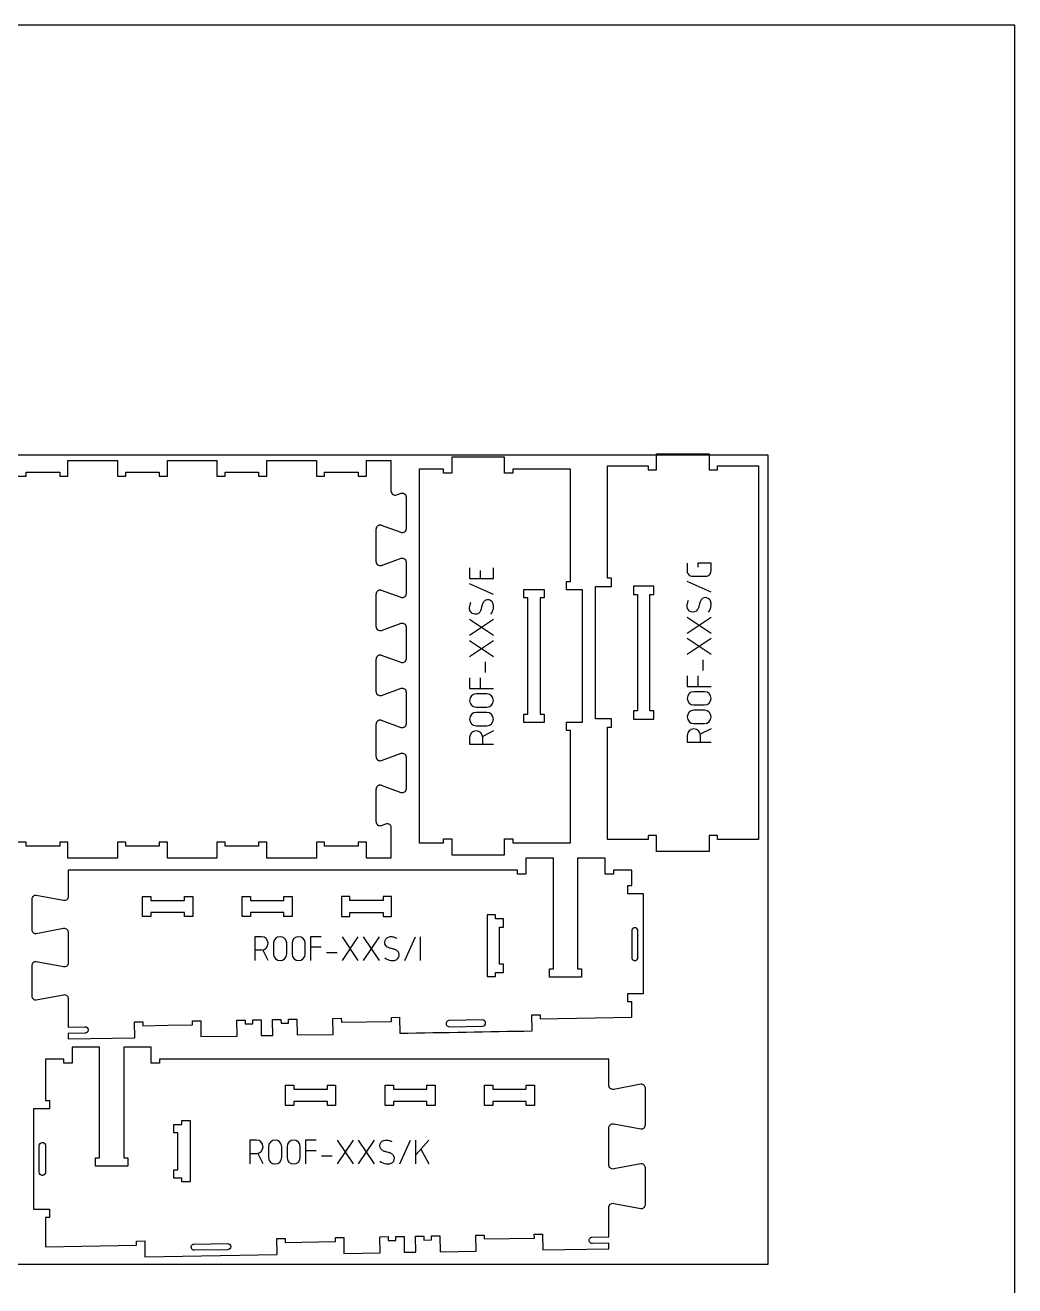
# Model space of a CAD drawing. Extents: x 0 to 12757, y 0 to 30003.
# Drawn here: x 1691 to 3183, y 11963 to 13864 of the extents above; entities that cross this region are included whole.
import ezdxf

# ---------------------------------------------------------------- set-up
doc = ezdxf.new("R2010")
doc.units = 0
for name, color, linetype in [('0_SHEET_SPRUCEPLY_2440X122', 1, 'CONTINUOUS'), ('1_ANYTOOL_1MMDEEP_LABELS_S', 2, 'CONTINUOUS'), ('3_ANYTOOL_CUTTHROUGH_INSID', 4, 'CONTINUOUS'), ('4_ANYTOOL_CUTTHROUGH_OUTSI', 5, 'CONTINUOUS'), ('DONOTCUT', 7, 'CONTINUOUS')]:
    doc.layers.add(name, color=color, linetype=linetype)

msp = doc.modelspace()

# ---------------------------------------------------------------- linework, layer by layer
at = {"layer": '0_SHEET_SPRUCEPLY_2440X122'}
msp.add_lwpolyline([(371.7, 13215.6), (371.7, 11995.6), (2811.7, 11995.6), (2811.7, 13215.6)], close=True, dxfattribs=at)
at = {"layer": '1_ANYTOOL_1MMDEEP_LABELS_S', "color": 2}
for points in [[(2361.2, 13045.6), (2361.2, 13029.6), (2397.2, 13029.6), (2397.2, 13045.6)], [(2377.2, 13041.6), (2377.2, 13029.6)], [(2397.2, 13005.6), (2361.2, 13021.6)], [(2725.4, 13008.8), (2689.4, 13024.8)], [(2397.2, 12967.6), (2361.2, 12943.6)], [(2397.2, 12943.6), (2361.2, 12967.6)], [(2725.4, 12970.8), (2689.4, 12946.8)], [(2725.4, 12946.8), (2689.4, 12970.8)], [(2397.2, 12935.6), (2361.2, 12911.6)], [(2397.2, 12911.6), (2361.2, 12935.6)], [(2725.4, 12938.8), (2689.4, 12914.8)], [(2725.4, 12914.8), (2689.4, 12938.8)], [(2385.2, 12887.6), (2385.2, 12903.6)], [(2713.4, 12890.8), (2713.4, 12906.8)], [(2361.2, 12879.6), (2361.2, 12863.6), (2397.2, 12863.6)], [(2377.2, 12879.6), (2377.2, 12863.6)], [(2689.4, 12882.8), (2689.4, 12866.8), (2725.4, 12866.8)], [(2705.4, 12882.8), (2705.4, 12866.8)], [(2397.2, 12799.6), (2381.1, 12791.5)], [(2725.4, 12802.8), (2709.2, 12794.7)], [(2137.5, 12489.5), (2121.5, 12489.5), (2121.5, 12453.5)], [(2169.5, 12453.5), (2193.5, 12489.5)], [(2193.5, 12453.5), (2169.5, 12489.5)], [(2201.5, 12453.5), (2225.5, 12489.5)], [(2225.5, 12453.5), (2201.5, 12489.5)], [(2263.5, 12453.5), (2279.5, 12489.5)], [(2287.5, 12453.5), (2287.5, 12489.5)], [(2057.5, 12453.5), (2049.4, 12469.7)], [(2137.5, 12473.5), (2121.5, 12473.5)], [(2145.5, 12465.5), (2161.5, 12465.5)], [(2130, 12182.9), (2114, 12182.9), (2114, 12146.9)], [(2162, 12146.9), (2186, 12182.9)], [(2186, 12146.9), (2162, 12182.9)], [(2194, 12146.9), (2218, 12182.9)], [(2218, 12146.9), (2194, 12182.9)], [(2256, 12146.9), (2272, 12182.9)], [(2300, 12182.9), (2280, 12160.9)], [(2280, 12146.9), (2280, 12182.9)], [(2050, 12146.9), (2041.9, 12163.1)], [(2130, 12166.9), (2114, 12166.9)], [(2287.8, 12169.4), (2300, 12146.9)], [(2138, 12158.9), (2154, 12158.9)]]:
    msp.add_lwpolyline(points, dxfattribs=at)
for points in [[(2689.4, 13052.8), (2689.4, 13040.8, 0.414214), (2697.4, 13032.8), (2717.4, 13032.8, 0.414214), (2725.4, 13040.8), (2725.4, 13052.8), (2705.4, 13052.8), (2705.4, 13046.8)], [(2721.4, 12978.8, 0.136555), (2725.3, 12988.1, 0.071716), (2725.2, 12993.2, 0.133522), (2723.1, 12997.8, 0.344001), (2713.6, 12999.9, 0.153745), (2709.9, 12996.4, 0.071568), (2708.1, 12991.7, -0.00912), (2706.8, 12986.5, -0.090615), (2704.6, 12982, -0.340346), (2695.3, 12979.2, -0.284273), (2689.4, 12986.9, -0.092596), (2689.8, 12991.9, -0.017533), (2691.4, 12996.8)], [(2393.2, 12975.6, 0.136555), (2397.1, 12984.9, 0.071716), (2397, 12990, 0.133522), (2394.9, 12994.6, 0.344001), (2385.5, 12996.7, 0.153745), (2381.8, 12993.2, 0.071568), (2379.9, 12988.5, -0.00912), (2378.6, 12983.3, -0.090615), (2376.5, 12978.8, -0.340346), (2367.1, 12976, -0.284273), (2361.2, 12983.7, -0.092596), (2361.7, 12988.7, -0.017533), (2363.2, 12993.6)], [(2381.2, 12779.6), (2381.2, 12789.6, 1), (2361.2, 12789.6), (2361.2, 12779.6), (2397.2, 12779.6)], [(2709.4, 12782.8), (2709.4, 12792.8, 1), (2689.4, 12792.8), (2689.4, 12782.8), (2725.4, 12782.8)], [(2037.5, 12469.5), (2047.5, 12469.5, 1), (2047.5, 12489.5), (2037.5, 12489.5), (2037.5, 12453.5)], [(2233.5, 12457.5, 0.136555), (2242.7, 12453.7, 0.071716), (2247.9, 12453.8, 0.133522), (2252.5, 12455.9, 0.344001), (2254.5, 12465.3, 0.153745), (2251.1, 12469, 0.071568), (2246.3, 12470.9, -0.00912), (2241.2, 12472.1, -0.090615), (2236.6, 12474.3, -0.340346), (2233.8, 12483.7, -0.284273), (2241.5, 12489.6, -0.092596), (2246.5, 12489.1, -0.017533), (2251.5, 12487.5)], [(2030, 12162.9), (2040, 12162.9, 1), (2040, 12182.9), (2030, 12182.9), (2030, 12146.9)], [(2226, 12150.9, 0.136555), (2235.3, 12147.1, 0.071716), (2240.4, 12147.2, 0.133522), (2245.1, 12149.3, 0.344001), (2247.1, 12158.7, 0.153745), (2243.6, 12162.4, 0.071568), (2238.9, 12164.2, -0.00912), (2233.8, 12165.5, -0.090615), (2229.2, 12167.7, -0.340346), (2226.4, 12177.1, -0.284273), (2234.1, 12182.9, -0.092596), (2239.1, 12182.5, -0.017533), (2244, 12180.9)]]:
    msp.add_lwpolyline(points, format="xyb", dxfattribs=at)
for points in [[(2387.2, 12835.6, 1), (2387.2, 12855.6), (2371.2, 12855.6, 1), (2371.2, 12835.6)], [(2715.4, 12838.8, 1), (2715.4, 12858.8), (2699.4, 12858.8, 1), (2699.4, 12838.8)], [(2387.2, 12807.6, 1), (2387.2, 12827.6), (2371.2, 12827.6, 1), (2371.2, 12807.6)], [(2715.4, 12810.8, 1), (2715.4, 12830.8), (2699.4, 12830.8, 1), (2699.4, 12810.8)], [(2065.5, 12463.5, 1), (2085.5, 12463.5), (2085.5, 12479.5, 1), (2065.5, 12479.5)], [(2093.5, 12463.5, 1), (2113.5, 12463.5), (2113.5, 12479.5, 1), (2093.5, 12479.5)], [(2058, 12156.9, 1), (2078, 12156.9), (2078, 12172.9, 1), (2058, 12172.9)], [(2086, 12156.9, 1), (2106, 12156.9), (2106, 12172.9, 1), (2086, 12172.9)]]:
    msp.add_lwpolyline(points, format="xyb", close=True, dxfattribs=at)
at = {"layer": '3_ANYTOOL_CUTTHROUGH_INSID', "color": 4}
for points in [[(2639.1, 12817.8), (2639.1, 12830), (2633.1, 12830), (2633.1, 13005.5), (2639.1, 13005.5), (2639.1, 13018), (2608.6, 13018), (2608.6, 13005.5), (2614.6, 13005.5), (2614.6, 12830), (2608.6, 12830), (2608.6, 12817.5), (2639.1, 12817.5)], [(2473.8, 13012.6), (2473.8, 13000.3), (2467.8, 13000.3), (2467.8, 12824.8), (2473.8, 12824.8), (2473.8, 12812.3), (2443.3, 12812.3), (2443.3, 12824.8), (2449.3, 12824.8), (2449.3, 13000.3), (2443.3, 13000.3), (2443.3, 13012.8), (2473.8, 13012.8)], [(1906, 12525.8), (1880.7, 12525.8), (1880.7, 12519.8), (1868.2, 12519.8), (1868.2, 12550.3), (1880.7, 12550.3), (1880.7, 12544.3), (1931.2, 12544.3), (1931.2, 12550.3), (1943.7, 12550.3), (1943.7, 12519.8), (1931.2, 12519.8), (1931.2, 12525.8)], [(2030.7, 12525.8), (2030.7, 12519.8), (2018.2, 12519.8), (2018.2, 12550.3), (2030.7, 12550.3), (2030.7, 12544.3), (2081.2, 12544.3), (2081.2, 12550.3), (2093.7, 12550.3), (2093.7, 12519.8), (2081.2, 12519.8), (2081.2, 12525.8)], [(2231.2, 12525.8), (2231.2, 12519.8), (2243.7, 12519.8), (2243.7, 12550.3), (2231.2, 12550.3), (2231.2, 12544.3), (2180.7, 12544.3), (2180.7, 12550.3), (2168.2, 12550.3), (2168.2, 12519.8), (2180.7, 12519.8), (2180.7, 12525.8)], [(2400.2, 12429.7), (2400.2, 12435.7), (2412.2, 12435.7), (2412.2, 12448.2), (2406.2, 12448.2), (2406.2, 12503.7), (2412.2, 12503.7), (2412.2, 12516.2), (2400.2, 12516.2), (2400.2, 12522.2), (2387.7, 12522.2), (2387.7, 12429.7)], [(2146.8, 12259.5), (2146.8, 12265.5), (2159.3, 12265.5), (2159.3, 12235), (2146.8, 12235), (2146.8, 12241), (2096.3, 12241), (2096.3, 12235), (2083.8, 12235), (2083.8, 12265.5), (2096.3, 12265.5), (2096.3, 12259.5)], [(2246.3, 12241), (2246.3, 12235), (2233.8, 12235), (2233.8, 12265.5), (2246.3, 12265.5), (2246.3, 12259.5), (2296.8, 12259.5), (2296.8, 12265.5), (2309.3, 12265.5), (2309.3, 12235), (2296.8, 12235), (2296.8, 12241)], [(2446.8, 12259.5), (2446.8, 12265.5), (2459.3, 12265.5), (2459.3, 12235), (2446.8, 12235), (2446.8, 12241), (2396.3, 12241), (2396.3, 12235), (2383.8, 12235), (2383.8, 12265.5), (2396.3, 12265.5), (2396.3, 12259.5)], [(1927.3, 12119.7), (1927.3, 12125.7), (1915.3, 12125.7), (1915.3, 12138.2), (1921.3, 12138.2), (1921.3, 12193.7), (1915.3, 12193.7), (1915.3, 12206.2), (1927.3, 12206.2), (1927.3, 12212.2), (1939.8, 12212.2), (1939.8, 12119.7)]]:
    msp.add_lwpolyline(points, close=True, dxfattribs=at)
for points in [[(2615.2, 12458.2), (2615.2, 12498.2, 0.414214), (2610.5, 12503), (2610.4, 12503), (2610.2, 12503), (2610.1, 12503), (2610, 12503), (2609.9, 12503), (2609.8, 12503), (2609.7, 12502.9), (2609.6, 12502.9), (2609.5, 12502.9), (2609.4, 12502.9), (2609.3, 12502.8), (2609.2, 12502.8), (2609, 12502.8), (2608.9, 12502.7), (2608.8, 12502.7), (2608.7, 12502.7), (2608.6, 12502.6), (2608.5, 12502.6), (2608.4, 12502.5), (2608.3, 12502.5), (2608.2, 12502.4), (2608.1, 12502.3), (2608, 12502.3), (2607.9, 12502.2), (2607.8, 12502.2), (2607.7, 12502.1), (2607.6, 12502), (2607.5, 12501.9), (2607.4, 12501.9), (2607.3, 12501.8), (2607.2, 12501.7), (2607.1, 12501.6), (2607, 12501.5), (2606.9, 12501.4), (2606.8, 12501.3), (2606.8, 12501.2), (2606.7, 12501.1), (2606.6, 12501), (2606.6, 12500.9), (2606.5, 12500.8), (2606.4, 12500.7), (2606.4, 12500.6), (2606.3, 12500.5), (2606.2, 12500.4), (2606.2, 12500.3), (2606.1, 12500.2), (2606.1, 12500.1), (2606, 12500), (2606, 12499.9), (2606, 12499.8), (2605.9, 12499.7), (2605.9, 12499.6), (2605.9, 12499.4), (2605.8, 12499.3), (2605.8, 12499.2), (2605.8, 12499.1), (2605.8, 12499), (2605.8, 12498.9), (2605.7, 12498.8), (2605.7, 12498.7), (2605.7, 12498.6), (2605.7, 12498.5), (2605.7, 12498.4), (2605.7, 12498.2), (2605.7, 12458.2), (2605.7, 12458.1), (2605.7, 12458), (2605.7, 12457.9), (2605.7, 12457.8), (2605.7, 12457.7), (2605.7, 12457.6), (2605.8, 12457.5), (2605.8, 12457.4), (2605.8, 12457.3), (2605.8, 12457.2), (2605.9, 12457.1), (2605.9, 12456.9), (2605.9, 12456.8), (2606, 12456.7), (2606, 12456.6), (2606, 12456.5), (2606.1, 12456.4), (2606.1, 12456.3), (2606.2, 12456.2), (2606.2, 12456.1), (2606.3, 12456), (2606.4, 12455.9), (2606.4, 12455.7), (2606.5, 12455.6), (2606.5, 12455.5), (2606.6, 12455.4), (2606.7, 12455.3), (2606.8, 12455.3), (2606.8, 12455.2), (2606.9, 12455.1), (2607, 12455), (2607.1, 12454.9), (2607.2, 12454.8), (2607.3, 12454.7), (2607.4, 12454.6), (2607.5, 12454.6), (2607.6, 12454.5), (2607.7, 12454.4), (2607.8, 12454.3), (2607.9, 12454.3), (2608, 12454.2), (2608.1, 12454.1), (2608.2, 12454.1), (2608.3, 12454), (2608.4, 12454), (2608.5, 12453.9), (2608.6, 12453.9), (2608.7, 12453.8), (2608.8, 12453.8), (2608.9, 12453.7), (2609, 12453.7), (2609.1, 12453.7), (2609.3, 12453.6), (2609.4, 12453.6), (2609.5, 12453.6), (2609.6, 12453.6), (2609.7, 12453.6), (2609.8, 12453.5), (2609.9, 12453.5), (2610, 12453.5), (2610.1, 12453.5), (2610.2, 12453.5), (2610.4, 12453.5), (2610.5, 12453.5, 0.414214)], [(2330.8, 12353.8), (2380.8, 12354.7, 1), (2380.6, 12364.2), (2330.6, 12363.3, 1)], [(1712.3, 12134.5), (1712.3, 12174.5, -0.414214), (1717, 12179.2), (1717.1, 12179.2), (1717.2, 12179.2), (1717.3, 12179.2), (1717.5, 12179.2), (1717.6, 12179.2), (1717.7, 12179.2), (1717.8, 12179.2), (1717.9, 12179.1), (1718, 12179.1), (1718.1, 12179.1), (1718.2, 12179.1), (1718.3, 12179), (1718.4, 12179), (1718.6, 12179), (1718.7, 12178.9), (1718.8, 12178.9), (1718.9, 12178.8), (1719, 12178.8), (1719.1, 12178.7), (1719.2, 12178.7), (1719.3, 12178.6), (1719.4, 12178.6), (1719.5, 12178.5), (1719.6, 12178.5), (1719.7, 12178.4), (1719.8, 12178.3), (1719.9, 12178.2), (1720, 12178.2), (1720.1, 12178.1), (1720.2, 12178), (1720.3, 12177.9), (1720.4, 12177.8), (1720.5, 12177.7), (1720.6, 12177.7), (1720.6, 12177.6), (1720.7, 12177.5), (1720.8, 12177.4), (1720.9, 12177.3), (1720.9, 12177.2), (1721, 12177.1), (1721.1, 12177), (1721.1, 12176.9), (1721.2, 12176.8), (1721.2, 12176.7), (1721.3, 12176.5), (1721.4, 12176.4), (1721.4, 12176.3), (1721.4, 12176.2), (1721.5, 12176.1), (1721.5, 12176), (1721.6, 12175.9), (1721.6, 12175.8), (1721.6, 12175.7), (1721.7, 12175.6), (1721.7, 12175.5), (1721.7, 12175.3), (1721.7, 12175.2), (1721.7, 12175.1), (1721.7, 12175), (1721.8, 12174.9), (1721.8, 12174.8), (1721.8, 12174.7), (1721.8, 12174.6), (1721.8, 12174.5), (1721.8, 12134.5), (1721.8, 12134.4), (1721.8, 12134.3), (1721.8, 12134.2), (1721.8, 12134), (1721.8, 12133.9), (1721.7, 12133.8), (1721.7, 12133.7), (1721.7, 12133.6), (1721.7, 12133.5), (1721.7, 12133.4), (1721.6, 12133.3), (1721.6, 12133.2), (1721.6, 12133.1), (1721.5, 12132.9), (1721.5, 12132.8), (1721.4, 12132.7), (1721.4, 12132.6), (1721.4, 12132.5), (1721.3, 12132.4), (1721.3, 12132.3), (1721.2, 12132.2), (1721.1, 12132.1), (1721.1, 12132), (1721, 12131.9), (1720.9, 12131.8), (1720.9, 12131.7), (1720.8, 12131.6), (1720.7, 12131.5), (1720.6, 12131.4), (1720.6, 12131.3), (1720.5, 12131.2), (1720.4, 12131.1), (1720.3, 12131), (1720.2, 12130.9), (1720.1, 12130.9), (1720, 12130.8), (1719.9, 12130.7), (1719.8, 12130.6), (1719.7, 12130.6), (1719.6, 12130.5), (1719.5, 12130.4), (1719.4, 12130.4), (1719.3, 12130.3), (1719.2, 12130.3), (1719.1, 12130.2), (1719, 12130.2), (1718.9, 12130.1), (1718.8, 12130.1), (1718.7, 12130), (1718.6, 12130), (1718.5, 12129.9), (1718.3, 12129.9), (1718.2, 12129.9), (1718.1, 12129.9), (1718, 12129.8), (1717.9, 12129.8), (1717.8, 12129.8), (1717.7, 12129.8), (1717.6, 12129.8), (1717.5, 12129.7), (1717.4, 12129.7), (1717.2, 12129.7), (1717.1, 12129.7), (1717, 12129.7, -0.414214)], [(1996.2, 12027, -1), (1996.4, 12017.5), (1946.4, 12016.7, -1), (1946.2, 12026.2)]]:
    msp.add_lwpolyline(points, format="xyb", close=True, dxfattribs=at)
at = {"layer": '4_ANYTOOL_CUTTHROUGH_OUTSI', "color": 5}
msp.add_lwpolyline([(1680.2, 13183.6), (1692.7, 13183.6), (1692.7, 13189.6), (1743.2, 13189.6), (1743.2, 13183.6), (1755.7, 13183.6), (1755.7, 13207.6), (1830.2, 13207.6), (1830.2, 13183.6), (1842.7, 13183.6), (1842.7, 13189.6), (1893.2, 13189.6), (1893.2, 13183.6), (1905.7, 13183.6), (1905.7, 13207.6), (1980.2, 13207.6), (1980.2, 13183.6), (1992.7, 13183.6), (1992.7, 13189.6), (2043.2, 13189.6), (2043.2, 13183.6), (2055.7, 13183.6), (2055.7, 13207.6), (2130.2, 13207.6), (2130.2, 13183.6), (2142.7, 13183.6), (2142.7, 13189.6), (2193.2, 13189.6), (2193.2, 13183.6), (2205.7, 13183.6), (2205.7, 13207.6), (2242.7, 13207.6), (2242.7, 13161.4), (2242.7, 13161.4, 0.522088), (2251.2, 13155.6), (2258, 13158.1, -0.236725), (2263, 13157.2), (2263.2, 13157.1), (2263.3, 13157), (2263.4, 13156.9), (2263.5, 13156.8), (2263.7, 13156.7), (2263.8, 13156.5), (2263.9, 13156.4), (2264, 13156.3), (2264.1, 13156.2), (2264.2, 13156), (2264.3, 13155.9), (2264.4, 13155.8), (2264.5, 13155.6), (2264.6, 13155.5), (2264.7, 13155.3), (2264.7, 13155.2), (2264.8, 13155), (2264.9, 13154.9), (2264.9, 13154.7), (2265, 13154.5), (2265.1, 13154.4), (2265.1, 13154.2), (2265.2, 13154.1), (2265.2, 13153.9), (2265.2, 13153.7), (2265.3, 13153.6), (2265.3, 13153.4), (2265.3, 13153.2), (2265.3, 13153.1), (2265.3, 13152.9), (2265.4, 13152.7), (2265.4, 13152.6), (2265.4, 13104.1), (2265.4, 13103.9), (2265.3, 13103.8), (2265.3, 13103.6), (2265.3, 13103.4), (2265.3, 13103.3), (2265.3, 13103.1), (2265.2, 13102.9), (2265.2, 13102.8), (2265.2, 13102.6), (2265.1, 13102.4), (2265.1, 13102.3), (2265, 13102.1), (2264.9, 13102), (2264.9, 13101.8), (2264.8, 13101.6), (2264.7, 13101.5), (2264.7, 13101.3), (2264.6, 13101.2), (2264.5, 13101), (2264.4, 13100.9), (2264.3, 13100.8), (2264.2, 13100.6), (2264.1, 13100.5), (2264, 13100.4), (2263.9, 13100.2), (2263.8, 13100.1), (2263.7, 13100), (2263.5, 13099.9), (2263.4, 13099.8), (2263.3, 13099.7), (2263.2, 13099.6), (2263, 13099.5, -0.236725), (2258, 13098.6), (2228.2, 13109.6), (2228.2, 13109.6), (2228.2, 13109.6), (2228, 13109.6), (2227.8, 13109.7), (2227.7, 13109.7), (2227.5, 13109.7), (2227.3, 13109.8), (2227.1, 13109.8), (2226.9, 13109.8), (2226.8, 13109.8), (2226.6, 13109.8), (2226.4, 13109.8), (2226.2, 13109.8), (2226, 13109.8), (2225.8, 13109.8), (2225.7, 13109.8), (2225.5, 13109.8), (2225.3, 13109.7), (2225.1, 13109.7), (2224.9, 13109.7), (2224.8, 13109.6), (2224.6, 13109.6), (2224.4, 13109.5), (2224.2, 13109.4), (2224.1, 13109.4), (2223.9, 13109.3), (2223.7, 13109.2), (2223.6, 13109.2), (2223.4, 13109.1), (2223.2, 13109), (2223.1, 13108.9), (2222.9, 13108.8), (2222.8, 13108.7), (2222.6, 13108.6), (2222.5, 13108.5), (2222.4, 13108.4), (2222.2, 13108.3), (2222.1, 13108.1), (2222, 13108), (2221.8, 13107.9), (2221.7, 13107.8), (2221.6, 13107.6), (2221.5, 13107.5), (2221.4, 13107.3), (2221.3, 13107.2), (2221.2, 13107), (2221.1, 13106.9), (2221, 13106.7), (2220.9, 13106.6), (2220.8, 13106.4), (2220.7, 13106.2), (2220.6, 13106.1), (2220.6, 13105.9), (2220.5, 13105.7), (2220.4, 13105.5), (2220.4, 13105.4), (2220.3, 13105.2), (2220.3, 13105), (2220.3, 13104.8), (2220.2, 13104.6), (2220.2, 13104.5), (2220.2, 13104.3), (2220.2, 13104.1), (2220.1, 13103.9), (2220.1, 13103.8), (2220.1, 13103.6), (2220.1, 13055.1), (2220.1, 13054.9), (2220.1, 13054.7), (2220.2, 13054.5), (2220.2, 13054.4), (2220.2, 13054.2), (2220.2, 13054), (2220.3, 13053.8), (2220.3, 13053.7), (2220.3, 13053.5), (2220.4, 13053.3), (2220.4, 13053.1), (2220.5, 13052.9), (2220.6, 13052.8), (2220.6, 13052.6), (2220.7, 13052.4), (2220.8, 13052.3), (2220.9, 13052.1), (2221, 13051.9), (2221.1, 13051.8), (2221.2, 13051.6), (2221.3, 13051.5), (2221.4, 13051.3), (2221.5, 13051.2), (2221.6, 13051), (2221.7, 13050.9), (2221.8, 13050.8), (2222, 13050.6), (2222.1, 13050.5), (2222.2, 13050.4), (2222.4, 13050.3), (2222.5, 13050.2), (2222.6, 13050.1, 0.237079), (2228.2, 13049.1), (2228.2, 13049.1), (2258, 13060.1), (2258, 13060.1, -0.236725), (2263, 13059.2), (2263.2, 13059.1), (2263.3, 13059), (2263.4, 13058.9), (2263.5, 13058.8), (2263.7, 13058.7), (2263.8, 13058.5), (2263.9, 13058.4), (2264, 13058.3), (2264.1, 13058.2), (2264.2, 13058), (2264.3, 13057.9), (2264.4, 13057.8), (2264.5, 13057.6), (2264.6, 13057.5), (2264.7, 13057.3), (2264.7, 13057.2), (2264.8, 13057), (2264.9, 13056.9), (2264.9, 13056.7), (2265, 13056.5), (2265.1, 13056.4), (2265.1, 13056.2), (2265.2, 13056.1), (2265.2, 13055.9), (2265.2, 13055.7), (2265.3, 13055.6), (2265.3, 13055.4), (2265.3, 13055.2), (2265.3, 13055.1), (2265.3, 13054.9), (2265.4, 13054.7), (2265.4, 13054.6), (2265.4, 13006.1), (2265.4, 13005.9), (2265.3, 13005.8), (2265.3, 13005.6), (2265.3, 13005.4), (2265.3, 13005.3), (2265.3, 13005.1), (2265.2, 13004.9), (2265.2, 13004.8), (2265.2, 13004.6), (2265.1, 13004.4), (2265.1, 13004.3), (2265, 13004.1), (2264.9, 13004), (2264.9, 13003.8), (2264.8, 13003.6), (2264.7, 13003.5), (2264.7, 13003.3), (2264.6, 13003.2), (2264.5, 13003), (2264.4, 13002.9), (2264.3, 13002.8), (2264.2, 13002.6), (2264.1, 13002.5), (2264, 13002.4), (2263.9, 13002.2), (2263.8, 13002.1), (2263.7, 13002), (2263.5, 13001.9), (2263.4, 13001.8), (2263.3, 13001.7), (2263.2, 13001.6), (2263, 13001.5, -0.236725), (2258, 13000.6), (2228.2, 13011.6), (2228.2, 13011.6), (2228.2, 13011.6), (2228, 13011.6), (2227.8, 13011.7), (2227.7, 13011.7), (2227.5, 13011.7), (2227.3, 13011.8), (2227.1, 13011.8), (2226.9, 13011.8), (2226.8, 13011.8), (2226.6, 13011.8), (2226.4, 13011.8), (2226.2, 13011.8), (2226, 13011.8), (2225.8, 13011.8), (2225.7, 13011.8), (2225.5, 13011.8), (2225.3, 13011.7), (2225.1, 13011.7), (2224.9, 13011.7), (2224.8, 13011.6), (2224.6, 13011.6), (2224.4, 13011.5), (2224.2, 13011.4), (2224.1, 13011.4), (2223.9, 13011.3), (2223.7, 13011.2), (2223.6, 13011.2), (2223.4, 13011.1), (2223.2, 13011), (2223.1, 13010.9), (2222.9, 13010.8), (2222.8, 13010.7), (2222.6, 13010.6), (2222.5, 13010.5), (2222.4, 13010.4), (2222.2, 13010.3), (2222.1, 13010.1), (2222, 13010), (2221.8, 13009.9), (2221.7, 13009.8), (2221.6, 13009.6), (2221.5, 13009.5), (2221.4, 13009.3), (2221.3, 13009.2), (2221.2, 13009), (2221.1, 13008.9), (2221, 13008.7), (2220.9, 13008.6), (2220.8, 13008.4), (2220.7, 13008.2), (2220.6, 13008.1), (2220.6, 13007.9), (2220.5, 13007.7), (2220.4, 13007.5), (2220.4, 13007.4), (2220.3, 13007.2), (2220.3, 13007), (2220.3, 13006.8), (2220.2, 13006.6), (2220.2, 13006.5), (2220.2, 13006.3), (2220.2, 13006.1), (2220.1, 13005.9), (2220.1, 13005.8), (2220.1, 13005.6), (2220.1, 12957.1), (2220.1, 12956.9), (2220.1, 12956.7), (2220.2, 12956.5), (2220.2, 12956.4), (2220.2, 12956.2), (2220.2, 12956), (2220.3, 12955.8), (2220.3, 12955.7), (2220.3, 12955.5), (2220.4, 12955.3), (2220.4, 12955.1), (2220.5, 12954.9), (2220.6, 12954.8), (2220.6, 12954.6), (2220.7, 12954.4), (2220.8, 12954.3), (2220.9, 12954.1), (2221, 12953.9), (2221.1, 12953.8), (2221.2, 12953.6), (2221.3, 12953.5), (2221.4, 12953.3), (2221.5, 12953.2), (2221.6, 12953), (2221.7, 12952.9), (2221.8, 12952.8), (2222, 12952.6), (2222.1, 12952.5), (2222.2, 12952.4), (2222.4, 12952.3), (2222.5, 12952.2), (2222.6, 12952.1, 0.237079), (2228.2, 12951.1), (2228.2, 12951.1), (2258, 12962.1), (2258, 12962.1, -0.236725), (2263, 12961.2), (2263.2, 12961.1), (2263.3, 12961), (2263.4, 12960.9), (2263.5, 12960.8), (2263.7, 12960.7), (2263.8, 12960.5), (2263.9, 12960.4), (2264, 12960.3), (2264.1, 12960.2), (2264.2, 12960), (2264.3, 12959.9), (2264.4, 12959.8), (2264.5, 12959.6), (2264.6, 12959.5), (2264.7, 12959.3), (2264.7, 12959.2), (2264.8, 12959), (2264.9, 12958.9), (2264.9, 12958.7), (2265, 12958.5), (2265.1, 12958.4), (2265.1, 12958.2), (2265.2, 12958.1), (2265.2, 12957.9), (2265.2, 12957.7), (2265.3, 12957.6), (2265.3, 12957.4), (2265.3, 12957.2), (2265.3, 12957.1), (2265.3, 12956.9), (2265.4, 12956.7), (2265.4, 12956.6), (2265.4, 12908.1), (2265.4, 12907.9), (2265.3, 12907.8), (2265.3, 12907.6), (2265.3, 12907.4), (2265.3, 12907.3), (2265.3, 12907.1), (2265.2, 12906.9), (2265.2, 12906.8), (2265.2, 12906.6), (2265.1, 12906.4), (2265.1, 12906.3), (2265, 12906.1), (2264.9, 12906), (2264.9, 12905.8), (2264.8, 12905.6), (2264.7, 12905.5), (2264.7, 12905.3), (2264.6, 12905.2), (2264.5, 12905), (2264.4, 12904.9), (2264.3, 12904.8), (2264.2, 12904.6), (2264.1, 12904.5), (2264, 12904.4), (2263.9, 12904.2), (2263.8, 12904.1), (2263.7, 12904), (2263.5, 12903.9), (2263.4, 12903.8), (2263.3, 12903.7), (2263.2, 12903.6), (2263, 12903.5, -0.236725), (2258, 12902.6), (2228.2, 12913.6), (2228.2, 12913.6), (2228.2, 12913.6), (2228, 12913.6), (2227.8, 12913.7), (2227.7, 12913.7), (2227.5, 12913.7), (2227.3, 12913.8), (2227.1, 12913.8), (2226.9, 12913.8), (2226.8, 12913.8), (2226.6, 12913.8), (2226.4, 12913.8), (2226.2, 12913.8), (2226, 12913.8), (2225.8, 12913.8), (2225.7, 12913.8), (2225.5, 12913.8), (2225.3, 12913.7), (2225.1, 12913.7), (2224.9, 12913.7), (2224.8, 12913.6), (2224.6, 12913.6), (2224.4, 12913.5), (2224.2, 12913.4), (2224.1, 12913.4), (2223.9, 12913.3), (2223.7, 12913.2), (2223.6, 12913.2), (2223.4, 12913.1), (2223.2, 12913), (2223.1, 12912.9), (2222.9, 12912.8), (2222.8, 12912.7), (2222.6, 12912.6), (2222.5, 12912.5), (2222.4, 12912.4), (2222.2, 12912.3), (2222.1, 12912.1), (2222, 12912), (2221.8, 12911.9), (2221.7, 12911.8), (2221.6, 12911.6), (2221.5, 12911.5), (2221.4, 12911.3), (2221.3, 12911.2), (2221.2, 12911), (2221.1, 12910.9), (2221, 12910.7), (2220.9, 12910.6), (2220.8, 12910.4), (2220.7, 12910.2), (2220.6, 12910.1), (2220.6, 12909.9), (2220.5, 12909.7), (2220.4, 12909.5), (2220.4, 12909.4), (2220.3, 12909.2), (2220.3, 12909), (2220.3, 12908.8), (2220.2, 12908.6), (2220.2, 12908.5), (2220.2, 12908.3), (2220.2, 12908.1), (2220.1, 12907.9), (2220.1, 12907.8), (2220.1, 12907.6), (2220.1, 12859.1), (2220.1, 12858.9), (2220.1, 12858.7), (2220.2, 12858.5), (2220.2, 12858.4), (2220.2, 12858.2), (2220.2, 12858), (2220.3, 12857.8), (2220.3, 12857.7), (2220.3, 12857.5), (2220.4, 12857.3), (2220.4, 12857.1), (2220.5, 12856.9), (2220.6, 12856.8), (2220.6, 12856.6), (2220.7, 12856.4), (2220.8, 12856.3), (2220.9, 12856.1), (2221, 12855.9), (2221.1, 12855.8), (2221.2, 12855.6), (2221.3, 12855.5), (2221.4, 12855.3), (2221.5, 12855.2), (2221.6, 12855), (2221.7, 12854.9), (2221.8, 12854.8), (2222, 12854.6), (2222.1, 12854.5), (2222.2, 12854.4), (2222.4, 12854.3), (2222.5, 12854.2), (2222.6, 12854.1, 0.237079), (2228.2, 12853.1), (2228.2, 12853.1), (2228.2, 12853.1), (2258, 12864.1), (2258, 12864.1, -0.236725), (2263, 12863.2), (2263.2, 12863.1), (2263.3, 12863), (2263.4, 12862.9), (2263.5, 12862.8), (2263.7, 12862.7), (2263.8, 12862.5), (2263.9, 12862.4), (2264, 12862.3), (2264.1, 12862.2), (2264.2, 12862), (2264.3, 12861.9), (2264.4, 12861.8), (2264.5, 12861.6), (2264.6, 12861.5), (2264.7, 12861.3), (2264.7, 12861.2), (2264.8, 12861), (2264.9, 12860.9), (2264.9, 12860.7), (2265, 12860.5), (2265.1, 12860.4), (2265.1, 12860.2), (2265.2, 12860.1), (2265.2, 12859.9), (2265.2, 12859.7), (2265.3, 12859.6), (2265.3, 12859.4), (2265.3, 12859.2), (2265.3, 12859.1), (2265.3, 12858.9), (2265.4, 12858.7), (2265.4, 12858.6), (2265.4, 12810.1), (2265.4, 12809.9), (2265.3, 12809.8), (2265.3, 12809.6), (2265.3, 12809.4), (2265.3, 12809.3), (2265.3, 12809.1), (2265.2, 12808.9), (2265.2, 12808.8), (2265.2, 12808.6), (2265.1, 12808.4), (2265.1, 12808.3), (2265, 12808.1), (2264.9, 12808), (2264.9, 12807.8), (2264.8, 12807.6), (2264.7, 12807.5), (2264.7, 12807.3), (2264.6, 12807.2), (2264.5, 12807), (2264.4, 12806.9), (2264.3, 12806.8), (2264.2, 12806.6), (2264.1, 12806.5), (2264, 12806.4), (2263.9, 12806.2), (2263.8, 12806.1), (2263.7, 12806), (2263.5, 12805.9), (2263.4, 12805.8), (2263.3, 12805.7), (2263.2, 12805.6), (2263, 12805.5, -0.236725), (2258, 12804.6), (2228.2, 12815.6), (2228.2, 12815.6), (2228.2, 12815.6), (2228, 12815.6), (2227.8, 12815.7), (2227.7, 12815.7), (2227.5, 12815.7), (2227.3, 12815.8), (2227.1, 12815.8), (2226.9, 12815.8), (2226.8, 12815.8), (2226.6, 12815.8), (2226.4, 12815.8), (2226.2, 12815.8), (2226, 12815.8), (2225.8, 12815.8), (2225.7, 12815.8), (2225.5, 12815.8), (2225.3, 12815.7), (2225.1, 12815.7), (2224.9, 12815.7), (2224.8, 12815.6), (2224.6, 12815.6), (2224.4, 12815.5), (2224.2, 12815.4), (2224.1, 12815.4), (2223.9, 12815.3), (2223.7, 12815.2), (2223.6, 12815.2), (2223.4, 12815.1), (2223.2, 12815), (2223.1, 12814.9), (2222.9, 12814.8), (2222.8, 12814.7), (2222.6, 12814.6), (2222.5, 12814.5), (2222.4, 12814.4), (2222.2, 12814.3), (2222.1, 12814.1), (2222, 12814), (2221.8, 12813.9), (2221.7, 12813.8), (2221.6, 12813.6), (2221.5, 12813.5), (2221.4, 12813.3), (2221.3, 12813.2), (2221.2, 12813), (2221.1, 12812.9), (2221, 12812.7), (2220.9, 12812.6), (2220.8, 12812.4), (2220.7, 12812.2), (2220.6, 12812.1), (2220.6, 12811.9), (2220.5, 12811.7), (2220.4, 12811.5), (2220.4, 12811.4), (2220.3, 12811.2), (2220.3, 12811), (2220.3, 12810.8), (2220.2, 12810.6), (2220.2, 12810.5), (2220.2, 12810.3), (2220.2, 12810.1), (2220.1, 12809.9), (2220.1, 12809.8), (2220.1, 12809.6), (2220.1, 12761.1), (2220.1, 12760.9), (2220.1, 12760.7), (2220.2, 12760.5), (2220.2, 12760.4), (2220.2, 12760.2), (2220.2, 12760), (2220.3, 12759.8), (2220.3, 12759.7), (2220.3, 12759.5), (2220.4, 12759.3), (2220.4, 12759.1), (2220.5, 12758.9), (2220.6, 12758.8), (2220.6, 12758.6), (2220.7, 12758.4), (2220.8, 12758.3), (2220.9, 12758.1), (2221, 12757.9), (2221.1, 12757.8), (2221.2, 12757.6), (2221.3, 12757.5), (2221.4, 12757.3), (2221.5, 12757.2), (2221.6, 12757), (2221.7, 12756.9), (2221.8, 12756.8), (2222, 12756.6), (2222.1, 12756.5), (2222.2, 12756.4), (2222.4, 12756.3), (2222.5, 12756.2), (2222.6, 12756.1, 0.237079), (2228.2, 12755.1), (2228.2, 12755.1), (2228.2, 12755.1), (2258, 12766.1), (2258, 12766.1, -0.236725), (2263, 12765.2), (2263.2, 12765.1), (2263.3, 12765), (2263.4, 12764.9), (2263.5, 12764.8), (2263.7, 12764.7), (2263.8, 12764.5), (2263.9, 12764.4), (2264, 12764.3), (2264.1, 12764.2), (2264.2, 12764), (2264.3, 12763.9), (2264.4, 12763.8), (2264.5, 12763.6), (2264.6, 12763.5), (2264.7, 12763.3), (2264.7, 12763.2), (2264.8, 12763), (2264.9, 12762.9), (2264.9, 12762.7), (2265, 12762.5), (2265.1, 12762.4), (2265.1, 12762.2), (2265.2, 12762.1), (2265.2, 12761.9), (2265.2, 12761.7), (2265.3, 12761.6), (2265.3, 12761.4), (2265.3, 12761.2), (2265.3, 12761.1), (2265.3, 12760.9), (2265.4, 12760.7), (2265.4, 12760.6), (2265.4, 12712.1), (2265.4, 12711.9), (2265.3, 12711.8), (2265.3, 12711.6), (2265.3, 12711.4), (2265.3, 12711.3), (2265.3, 12711.1), (2265.2, 12710.9), (2265.2, 12710.8), (2265.2, 12710.6), (2265.1, 12710.4), (2265.1, 12710.3), (2265, 12710.1), (2264.9, 12710), (2264.9, 12709.8), (2264.8, 12709.6), (2264.7, 12709.5), (2264.7, 12709.3), (2264.6, 12709.2), (2264.5, 12709), (2264.4, 12708.9), (2264.3, 12708.8), (2264.2, 12708.6), (2264.1, 12708.5), (2264, 12708.4), (2263.9, 12708.2), (2263.8, 12708.1), (2263.7, 12708), (2263.5, 12707.9), (2263.4, 12707.8), (2263.3, 12707.7), (2263.2, 12707.6), (2263, 12707.5, -0.236725), (2258, 12706.6), (2228.2, 12717.6), (2228.2, 12717.6), (2228.2, 12717.6), (2228, 12717.6), (2227.8, 12717.7), (2227.7, 12717.7), (2227.5, 12717.7), (2227.3, 12717.8), (2227.1, 12717.8), (2226.9, 12717.8), (2226.8, 12717.8), (2226.6, 12717.8), (2226.4, 12717.8), (2226.2, 12717.8), (2226, 12717.8), (2225.8, 12717.8), (2225.7, 12717.8), (2225.5, 12717.8), (2225.3, 12717.7), (2225.1, 12717.7), (2224.9, 12717.7), (2224.8, 12717.6), (2224.6, 12717.6), (2224.4, 12717.5), (2224.2, 12717.4), (2224.1, 12717.4), (2223.9, 12717.3), (2223.7, 12717.2), (2223.6, 12717.2), (2223.4, 12717.1), (2223.2, 12717), (2223.1, 12716.9), (2222.9, 12716.8), (2222.8, 12716.7), (2222.6, 12716.6), (2222.5, 12716.5), (2222.4, 12716.4), (2222.2, 12716.3), (2222.1, 12716.1), (2222, 12716), (2221.8, 12715.9), (2221.7, 12715.8), (2221.6, 12715.6), (2221.5, 12715.5), (2221.4, 12715.3), (2221.3, 12715.2), (2221.2, 12715), (2221.1, 12714.9), (2221, 12714.7), (2220.9, 12714.6), (2220.8, 12714.4), (2220.7, 12714.2), (2220.6, 12714.1), (2220.6, 12713.9), (2220.5, 12713.7), (2220.4, 12713.5), (2220.4, 12713.4), (2220.3, 12713.2), (2220.3, 12713), (2220.3, 12712.8), (2220.2, 12712.6), (2220.2, 12712.5), (2220.2, 12712.3), (2220.2, 12712.1), (2220.1, 12711.9), (2220.1, 12711.8), (2220.1, 12711.6), (2220.1, 12663.1), (2220.1, 12662.9), (2220.1, 12662.7), (2220.2, 12662.5), (2220.2, 12662.4), (2220.2, 12662.2), (2220.2, 12662), (2220.3, 12661.8), (2220.3, 12661.7), (2220.3, 12661.5), (2220.4, 12661.3), (2220.4, 12661.1), (2220.5, 12660.9), (2220.6, 12660.8), (2220.6, 12660.6), (2220.7, 12660.4), (2220.8, 12660.3), (2220.9, 12660.1), (2221, 12659.9), (2221.1, 12659.8), (2221.2, 12659.6), (2221.3, 12659.5), (2221.4, 12659.3), (2221.5, 12659.2), (2221.6, 12659), (2221.7, 12658.9), (2221.8, 12658.8), (2222, 12658.6), (2222.1, 12658.5), (2222.2, 12658.4), (2222.4, 12658.3), (2222.5, 12658.2), (2222.6, 12658.1, 0.237079), (2228.2, 12657.1), (2228.2, 12657.1), (2235, 12659.6), (2235, 12659.6, -0.522087), (2242.7, 12654.2), (2242.7, 12608.1), (2205.7, 12608.1), (2205.7, 12632.1), (2193.2, 12632.1), (2193.2, 12626.1), (2142.7, 12626.1), (2142.7, 12632.1), (2130.2, 12632.1), (2130.2, 12608.1), (2055.7, 12608.1), (2055.7, 12632.1), (2043.2, 12632.1), (2043.2, 12626.1), (1992.7, 12626.1), (1992.7, 12632.1), (1980.2, 12632.1), (1980.2, 12608.1), (1905.7, 12608.1), (1905.7, 12632.1), (1893.2, 12632.1), (1893.2, 12626.1), (1842.7, 12626.1), (1842.7, 12632.1), (1830.2, 12632.1), (1830.2, 12608.1), (1755.7, 12608.1), (1755.7, 12632.1), (1743.2, 12632.1), (1743.2, 12626.1), (1692.7, 12626.1), (1692.7, 12632.1), (1680.2, 12632.1)], format="xyb", dxfattribs=at)
for points in [[(2507.3, 12800.3), (2507.3, 12812.8), (2531.3, 12812.8), (2531.3, 13012.3), (2507.3, 13012.3), (2507.3, 13024.8), (2513.3, 13024.8), (2513.3, 13194.3), (2426.4, 13194.3), (2426.4, 13188.3), (2413.9, 13188.3), (2413.9, 13212.3), (2334.4, 13212.3), (2334.4, 13188.3), (2321.9, 13188.3), (2321.9, 13194.3), (2285, 13194.3), (2285, 12630.8), (2321.9, 12630.8), (2321.9, 12636.8), (2334.4, 12636.8), (2334.4, 12612.8), (2413.9, 12612.8), (2413.9, 12636.8), (2426.4, 12636.8), (2426.4, 12630.8), (2513.3, 12630.8), (2513.3, 12800.3)], [(2630.7, 12636), (2569.1, 12636), (2569.1, 12805.5), (2575.1, 12805.5), (2575.1, 12818), (2551.1, 12818), (2551.1, 13017.5), (2575.1, 13017.5), (2575.1, 13030), (2569.1, 13030), (2569.1, 13199.5), (2630.7, 13199.5), (2630.7, 13193.5), (2643.2, 13193.5), (2643.2, 13217.5), (2722.7, 13217.5), (2722.7, 13193.5), (2735.2, 13193.5), (2735.2, 13199.5), (2796.8, 13199.5), (2796.8, 12636), (2735.2, 12636), (2735.2, 12642), (2722.7, 12642), (2722.7, 12618), (2643.2, 12618), (2643.2, 12642), (2630.7, 12642)]]:
    msp.add_lwpolyline(points, close=True, dxfattribs=at)
for points in [[(1756.2, 12395.9), (1756.2, 12353.3), (1781.3, 12353.7), (1781.3, 12353.7, -0.414214), (1786.1, 12349.1), (1786.1, 12349), (1786.1, 12348.8), (1786.1, 12348.7), (1786.1, 12348.6), (1786.1, 12348.5), (1786.1, 12348.4), (1786, 12348.3), (1786, 12348.2), (1786, 12348.1), (1786, 12348), (1786, 12347.9), (1785.9, 12347.7), (1785.9, 12347.6), (1785.9, 12347.5), (1785.8, 12347.4), (1785.8, 12347.3), (1785.7, 12347.2), (1785.7, 12347.1), (1785.6, 12347), (1785.6, 12346.9), (1785.5, 12346.8), (1785.5, 12346.7), (1785.4, 12346.6), (1785.4, 12346.4), (1785.3, 12346.3), (1785.2, 12346.2), (1785.2, 12346.1), (1785.1, 12346), (1785, 12346), (1784.9, 12345.9), (1784.8, 12345.8), (1784.8, 12345.7), (1784.7, 12345.6), (1784.6, 12345.5), (1784.5, 12345.4), (1784.4, 12345.3), (1784.3, 12345.3), (1784.2, 12345.2), (1784.1, 12345.1), (1784, 12345), (1783.9, 12345), (1783.8, 12344.9), (1783.7, 12344.9), (1783.6, 12344.8), (1783.5, 12344.7), (1783.4, 12344.7), (1783.3, 12344.6), (1783.2, 12344.6), (1783.1, 12344.5), (1782.9, 12344.5), (1782.8, 12344.5), (1782.7, 12344.4), (1782.6, 12344.4), (1782.5, 12344.4), (1782.4, 12344.3), (1782.3, 12344.3), (1782.2, 12344.3), (1782.1, 12344.3), (1782, 12344.3), (1781.8, 12344.3), (1781.7, 12344.2), (1781.6, 12344.2), (1781.5, 12344.2), (1781.4, 12344.2), (1756.2, 12343.8), (1756.2, 12335.3), (1856.3, 12337), (1855.9, 12361), (1868.4, 12361.2), (1868.5, 12355.2), (1906, 12355.9), (1943.4, 12356.5), (1943.3, 12362.5), (1955.8, 12362.8), (1955.8, 12362.5), (1955.8, 12362.5), (1956.2, 12338.8), (2010.7, 12339.7), (2010.3, 12363.5), (2010.3, 12363.7), (2022.8, 12363.9), (2022.8, 12363.7), (2022.9, 12357.9), (2034.4, 12358.1), (2034.3, 12363.9), (2034.3, 12364.1), (2046.8, 12364.4), (2046.8, 12364.1), (2046.8, 12364.1), (2047.2, 12340.4), (2064.7, 12340.7), (2064.3, 12364.4), (2064.3, 12364.7), (2064.5, 12364.7), (2076.5, 12364.9), (2076.8, 12364.9), (2076.9, 12358.9), (2088.4, 12359.1), (2088.3, 12365.1), (2100.8, 12365.3), (2100.8, 12365), (2100.8, 12365), (2101.2, 12341.3), (2155.7, 12342.3), (2155.3, 12366), (2155.3, 12366.2), (2167.8, 12366.5), (2167.9, 12360.5), (2206, 12361.1), (2243.4, 12361.8), (2243.3, 12367.8), (2255.8, 12368), (2255.8, 12367.7), (2255.8, 12367.7), (2256.2, 12344, 0.000266), (2455.7, 12347.5), (2455.3, 12371.5), (2467.8, 12371.7), (2467.9, 12365.7), (2605.7, 12368.1), (2605.7, 12391.3), (2599.7, 12391.3), (2599.7, 12403.8), (2623.7, 12403.8), (2623.7, 12554), (2599.7, 12554), (2599.7, 12566.5), (2605.7, 12566.5), (2605.7, 12589.8), (2578.2, 12589.8), (2578.2, 12583.8), (2565.7, 12583.8), (2565.7, 12607.8), (2524.2, 12607.8), (2524.2, 12441), (2530.2, 12441), (2530.2, 12428.5), (2481.7, 12428.5), (2481.7, 12441), (2487.7, 12441), (2487.7, 12607.8), (2446.2, 12607.8), (2446.2, 12583.8), (2433.7, 12583.8), (2433.7, 12589.8), (1756.2, 12589.8), (1756.2, 12550.1), (1756.2, 12550.1, -0.463455), (1748.9, 12543.9), (1748.9, 12543.9), (1748.9, 12543.9), (1748.9, 12543.9), (1707.9, 12551.6, 0.220352), (1703.2, 12550.3, 0.220464), (1701.2, 12545.9), (1701.2, 12500.1, 0.220464), (1703.2, 12495.7, 0.220352), (1707.9, 12494.4), (1748.9, 12502.1), (1748.9, 12502.1), (1748.9, 12502.1), (1748.9, 12502.1, -0.463455), (1756.2, 12495.9), (1756.2, 12450.1, -0.463455), (1748.9, 12443.9), (1748.9, 12443.9), (1748.9, 12443.9), (1748.9, 12443.9), (1707.9, 12451.6, 0.220352), (1703.2, 12450.3, 0.220464), (1701.2, 12445.9), (1701.2, 12400.1, 0.220464), (1703.2, 12395.7, 0.220352), (1707.9, 12394.4), (1748.9, 12402.1), (1748.9, 12402.1), (1748.9, 12402.1, -0.463455)], [(2383.5, 12033.8), (2421.5, 12034.4), (2459, 12035.1), (2458.9, 12041.1), (2471.4, 12041.3), (2471.8, 12017.3), (2571.3, 12019.1), (2571.3, 12027.6), (2546.4, 12027.1), (2546.4, 12027.1, -1), (2546.2, 12036.6), (2571.2, 12037.1), (2571.3, 12037.1), (2571.3, 12081.3), (2571.3, 12081.3), (2571.3, 12081.5), (2571.3, 12081.6), (2571.3, 12081.8), (2571.3, 12082), (2571.3, 12082.1), (2571.4, 12082.3), (2571.4, 12082.5), (2571.4, 12082.6), (2571.5, 12082.8), (2571.5, 12083), (2571.6, 12083.1), (2571.6, 12083.3), (2571.7, 12083.4), (2571.7, 12083.6), (2571.8, 12083.8), (2571.9, 12083.9), (2571.9, 12084.1), (2572, 12084.2), (2572.1, 12084.4), (2572.2, 12084.5), (2572.3, 12084.7), (2572.4, 12084.8), (2572.5, 12085), (2572.6, 12085.1), (2572.7, 12085.2), (2572.8, 12085.4), (2572.9, 12085.5), (2573, 12085.6), (2573.1, 12085.7), (2573.2, 12085.8), (2573.4, 12086), (2573.5, 12086.1, -0.220464), (2578.6, 12087.5), (2578.6, 12087.5), (2578.6, 12087.5), (2578.6, 12087.5), (2619.6, 12079.8, 0.220352), (2624.2, 12081.1, 0.220464), (2626.3, 12085.5), (2626.3, 12141.3, 0.220464), (2624.2, 12145.7, 0.220352), (2619.6, 12147), (2578.6, 12139.3), (2578.6, 12139.3), (2578.6, 12139.3), (2578.6, 12139.3, -0.463455), (2571.3, 12145.5), (2571.3, 12201.3, -0.463455), (2578.6, 12207.5), (2578.6, 12207.5), (2578.6, 12207.5), (2578.6, 12207.5), (2619.6, 12199.8, 0.220352), (2624.2, 12201.1, 0.220464), (2626.3, 12205.5), (2626.3, 12261.3, 0.220464), (2624.2, 12265.7, 0.220352), (2619.6, 12267), (2578.6, 12259.3), (2578.6, 12259.3), (2578.6, 12259.3), (2578.6, 12259.3, -0.220464), (2573.5, 12260.7), (2573.4, 12260.8), (2573.2, 12260.9), (2573.1, 12261), (2573, 12261.1), (2572.9, 12261.3), (2572.8, 12261.4), (2572.7, 12261.5), (2572.6, 12261.7), (2572.5, 12261.8), (2572.4, 12261.9), (2572.3, 12262.1), (2572.2, 12262.2), (2572.1, 12262.4), (2572, 12262.5), (2571.9, 12262.7), (2571.9, 12262.8), (2571.8, 12263), (2571.7, 12263.1), (2571.7, 12263.3), (2571.6, 12263.5), (2571.6, 12263.6), (2571.5, 12263.8), (2571.5, 12264), (2571.4, 12264.1), (2571.4, 12264.3), (2571.4, 12264.5), (2571.3, 12264.6), (2571.3, 12264.8), (2571.3, 12265), (2571.3, 12265.1), (2571.3, 12265.3), (2571.3, 12265.5), (2571.3, 12305), (1893.8, 12305), (1893.8, 12299), (1881.3, 12299), (1881.3, 12323), (1839.8, 12323), (1839.8, 12156.2), (1845.8, 12156.2), (1845.8, 12143.7), (1797.3, 12143.7), (1797.3, 12156.2), (1803.3, 12156.2), (1803.3, 12323), (1761.8, 12323), (1761.8, 12299), (1749.3, 12299), (1749.3, 12305), (1721.8, 12305), (1721.8, 12242.7), (1727.8, 12242.7), (1727.8, 12230.2), (1703.8, 12230.2), (1703.8, 12078.7), (1727.8, 12078.7), (1727.8, 12066.2), (1721.8, 12066.2), (1721.8, 12022.2), (1859, 12024.6), (1858.9, 12030.6), (1871.4, 12030.8), (1871.8, 12006.9), (2071.3, 12010.3), (2071.3, 12010.3), (2070.8, 12034.1), (2070.8, 12034.3), (2071.1, 12034.3), (2083.1, 12034.5), (2083.3, 12034.5), (2083.4, 12028.5), (2159, 12029.9), (2158.9, 12035.9), (2171.4, 12036.1), (2171.4, 12035.8), (2171.4, 12035.8), (2171.8, 12012.1), (2226.3, 12013), (2225.9, 12036.8), (2225.9, 12037), (2238.4, 12037.3), (2238.4, 12037), (2238.5, 12031.3), (2250, 12031.5), (2249.9, 12037.5), (2262.4, 12037.7), (2262.4, 12037.4), (2262.4, 12037.4), (2262.8, 12013.7), (2280.3, 12014), (2279.9, 12037.7), (2279.9, 12038), (2292.4, 12038.2), (2292.5, 12032.2), (2304, 12032.4), (2303.9, 12038.1), (2303.9, 12038.4), (2316.4, 12038.6), (2316.4, 12038.4), (2316.4, 12038.4), (2316.8, 12014.6), (2371.3, 12015.6), (2370.9, 12039.3), (2370.9, 12039.6), (2383.3, 12039.8), (2383.5, 12033.8)]]:
    msp.add_lwpolyline(points, format="xyb", close=True, dxfattribs=at)
at = {"layer": 'DONOTCUT'}
msp.add_lwpolyline([(0, 0), (3183.4, 0), (3183.4, 13863.5), (0, 13863.5)], close=True, dxfattribs=at)

doc.saveas('drawing.dxf')
